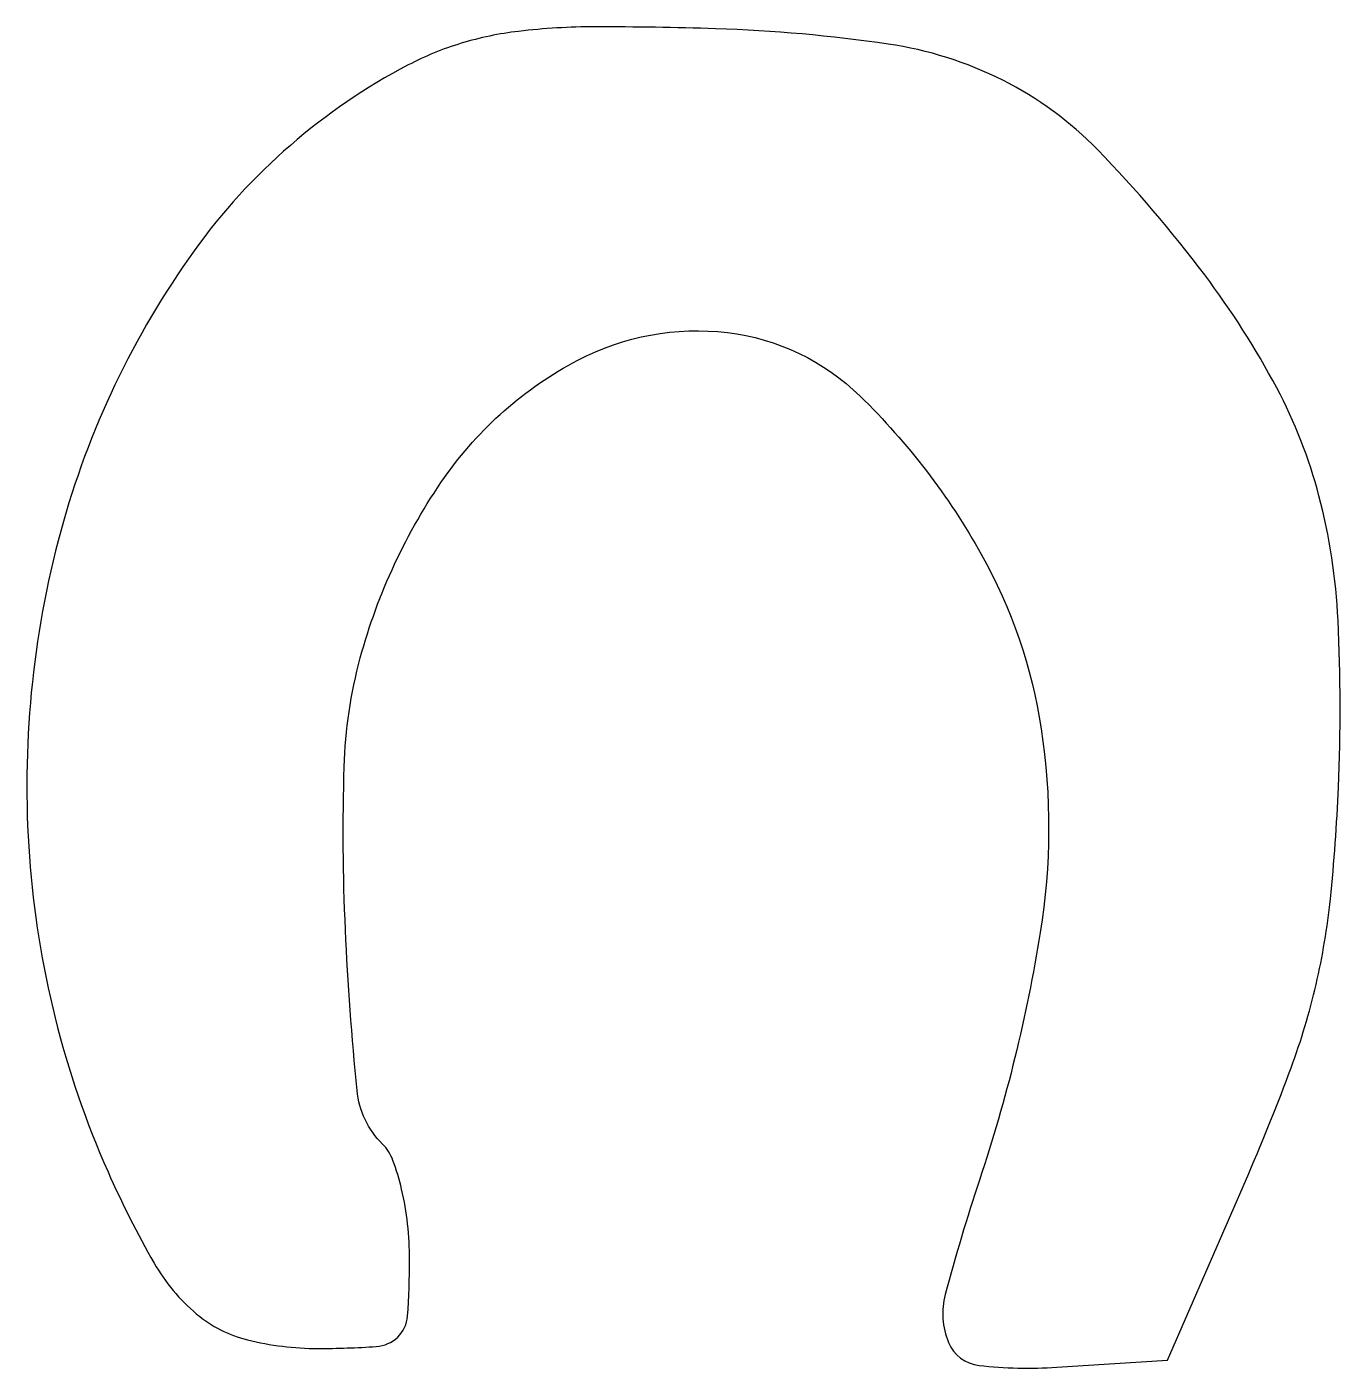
# Model space of a CAD drawing. Extents: x 0.6 to 56.9, y 0.2 to 57.6.
import ezdxf

# ---------------------------------------------------------------- set-up
doc = ezdxf.new("R2010")
doc.units = 0

msp = doc.modelspace()

# ---------------------------------------------------------------- linework, layer by layer
msp.add_lwpolyline([(16.941207, 56.01141, 0.116777), (7.765017, 48.047873, 0.089916), (2.049327, 36.037525, 0.084526), (0.702723, 22.079772, 0.086213), (4.073952, 8.565725, 0.025836), (6.050382, 4.656782, 0.088186), (7.870449, 2.477006, 0.114652), (10.04807, 1.368479, 0.060714), (13.071429, 1, 0.016769), (15.573013, 1.083922, 0.177245), (16.491541, 1.491818, 0.184179), (16.911373, 2.388815, 0.018372), (17, 4.8, 0.027795), (16.914324, 6.340033, 0.029775), (16.658297, 7.825453, 0.031162), (16.285509, 9.063298, 0.108061), (15.836755, 9.763245, -0.173238), (14.750105, 12.057567, -0.013436), (14.250757, 18.944105, -0.018916), (14.197026, 25.935878, -0.058528), (14.8878, 30.598961, -0.086632), (18.498275, 38.331727, -0.120271), (24.215566, 43.36389, -0.151434), (30.621422, 44.5413, -0.165229), (36.313415, 41.817623, -0.071774), (41.506055, 35.03906, -0.090077), (44.071953, 27.565394, -0.077873), (44.033651, 18.828505, -0.040487), (41.427966, 8.215053, 0.015587), (39.962955, 3.314749, 0.164272), (40.099518, 1.258066, 0.273514), (41.408947, 0.273146, 0.043803), (44.74274, 0.195209), (49.485479, 0.5), (52.966815, 8.5, 0.014273), (54.784828, 13.026652, 0.031223), (55.856236, 16.604794, 0.031537), (56.46764, 20.266252, 0.01485), (56.816152, 25.051193, 0.022884), (56.796483, 32.201643, 0.051763), (55.978197, 37.545577, 0.058873), (54.167222, 42.173606, 0.038466), (51.082394, 47.013021, 0.03183), (46.494111, 52.372531, 0.083415), (42.422682, 55.357865, 0.080487), (37.511178, 56.907449, 0.028199), (30.115801, 57.564446, 0.00812), (24.955249, 57.646937, 0.029279), (21.672686, 57.453706, 0.044179), (19.215204, 56.941105, 0.047116)], format="xyb", close=True)

doc.saveas('drawing.dxf')
